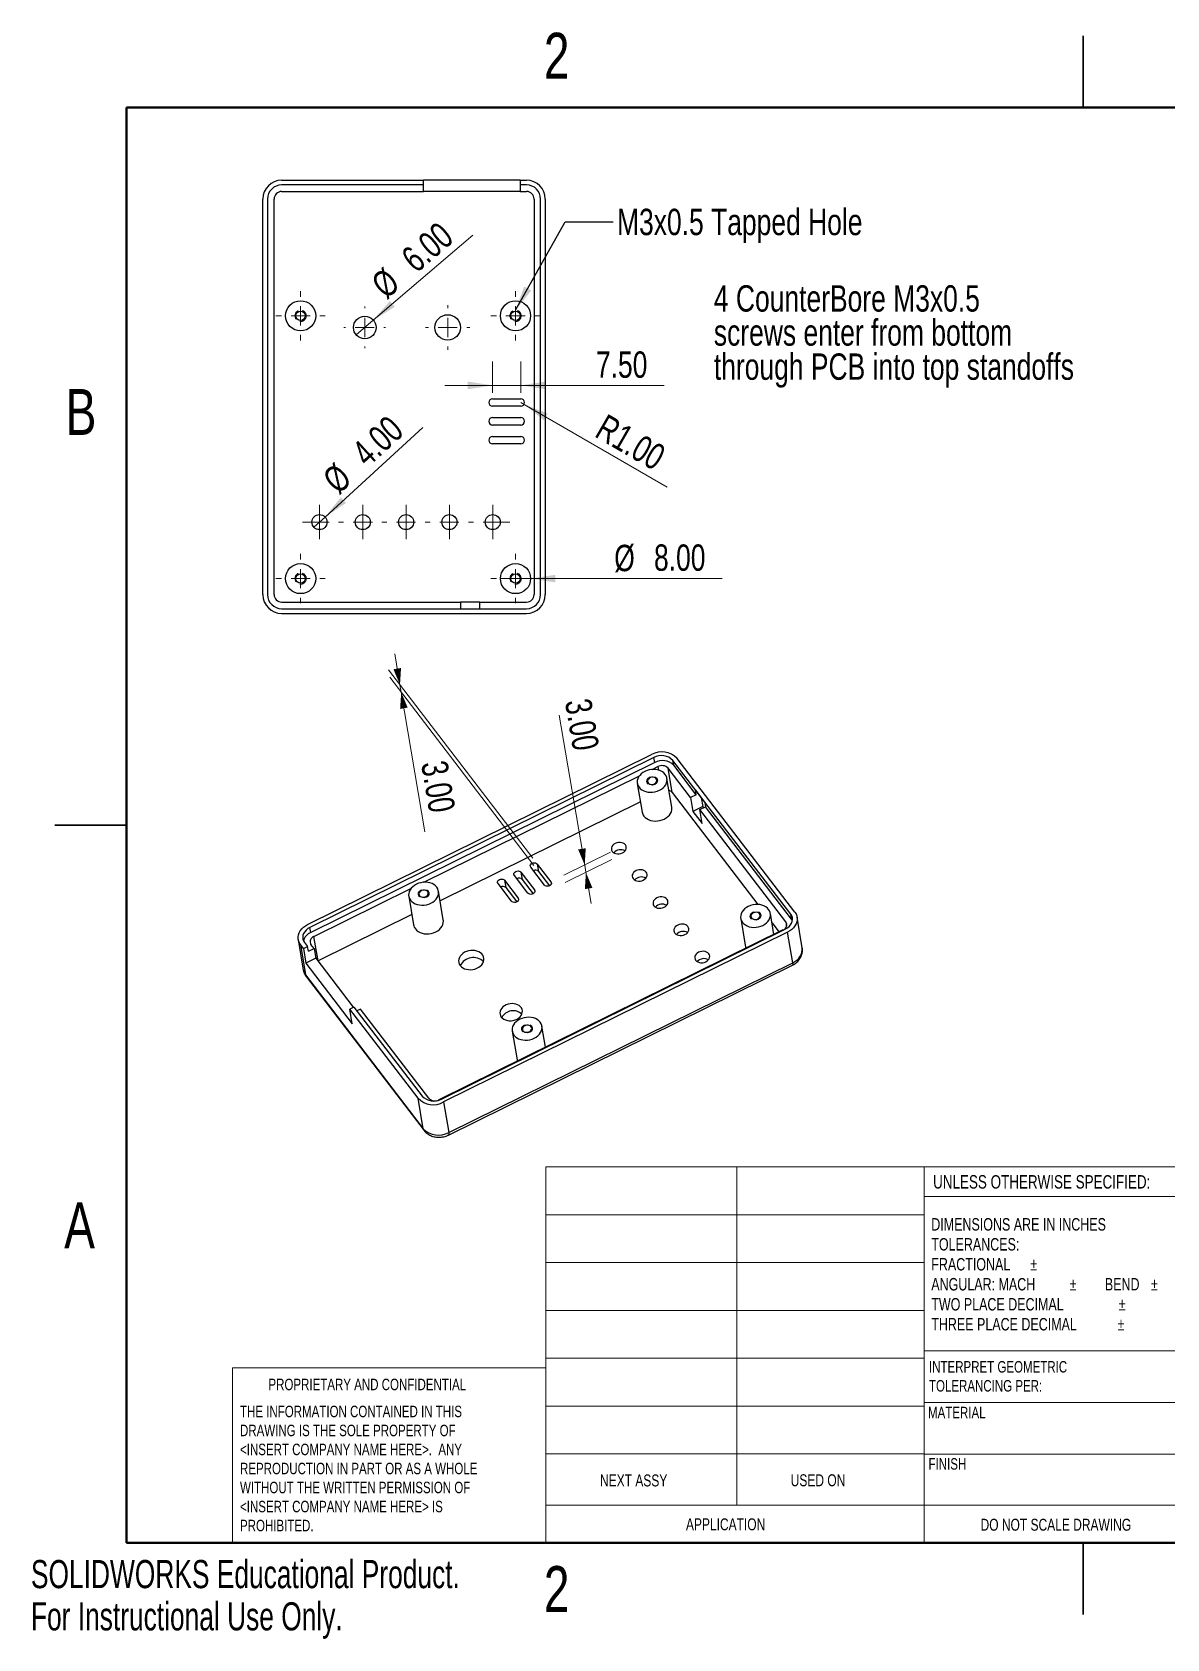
# Model space of a CAD drawing. Header units: millimetres. Extents: x 0 to 276, y 0 to 213.
# Drawn here: x 0.2 to 150.8, y 0 to 213.2 of the extents above; entities that cross this region are included whole.
import ezdxf

# ---------------------------------------------------------------- set-up
doc = ezdxf.new("R2010")
doc.units = ezdxf.units.MM
doc.linetypes.add('CENTERX2', pattern=[20.32, 12.7, -2.54, 2.54, -2.54])
doc.linetypes.add('HIDDEN', pattern=[1.905, 1.27, -0.635])
doc.styles.add('SLDTEXTSTYLE0', font='TXT', dxfattribs={"width": 0.75})
doc.styles.add('SLDTEXTSTYLE3', font='TXT', dxfattribs={"width": 0.7})
doc.dimstyles.new('SLDDIMSTYLE0', dxfattribs={"dimtxt": 3.5, "dimasz": 3.302, "dimexe": 0, "dimexo": 0.0625, "dimgap": 0.875, "dimtad": 1, "dimlfac": 2, "dimrnd": 1e-09, "dimzin": 4, "dimdsep": 46, "dimtxsty": 'SLDTEXTSTYLE0', "dimblk1": 'NONE', "dimsah": 1, "dimcen": 0, "dimadec": 0, "dimazin": 1, "dimtfac": 1, "dimtmove": 0, "dimatfit": 3, "dimldrblk": 'NONE', "dimfxl": 1, "dimfrac": 2, "dimtolj": 1, "dimtzin": 12, "dimarcsym": 0})
doc.dimstyles.new('SLDDIMSTYLE1', dxfattribs={"dimtxt": 3.5, "dimasz": 3.302, "dimexe": 0, "dimexo": 0.0625, "dimgap": 0.875, "dimtad": 1, "dimlfac": 2, "dimrnd": 1e-09, "dimzin": 4, "dimdsep": 46, "dimtxsty": 'SLDTEXTSTYLE0', "dimsah": 1, "dimcen": 0.09, "dimadec": 0, "dimazin": 1, "dimtfac": 1, "dimtmove": 0, "dimatfit": 0, "dimfxl": 1, "dimfrac": 2, "dimtolj": 1, "dimtzin": 12, "dimarcsym": 0})
doc.dimstyles.new('SLDDIMSTYLE2', dxfattribs={"dimtxt": 3.5, "dimasz": 3.302, "dimexe": 0, "dimexo": 0.0625, "dimgap": 0.875, "dimtad": 1, "dimlfac": 2, "dimrnd": 1e-09, "dimzin": 4, "dimdsep": 46, "dimtxsty": 'SLDTEXTSTYLE0', "dimsah": 1, "dimcen": 0, "dimadec": 0, "dimazin": 1, "dimtfac": 1, "dimtofl": 0, "dimtmove": 0, "dimatfit": 3, "dimfxl": 1, "dimfrac": 2, "dimtolj": 1, "dimtzin": 12, "dimarcsym": 0})
doc.dimstyles.new('SLDDIMSTYLE3', dxfattribs={"dimtxt": 0.18, "dimasz": 3.302, "dimexe": 0, "dimexo": 0.0625, "dimgap": 0, "dimtad": 0, "dimtih": 1, "dimtoh": 1, "dimdec": 0, "dimrnd": 1e-09, "dimzin": 0, "dimdsep": 46, "dimtxsty": 'Standard', "dimsah": 1, "dimcen": 0.09, "dimadec": 0, "dimazin": 0, "dimtfac": 3.302, "dimtdec": 0, "dimtofl": 0, "dimtmove": 0, "dimatfit": 3, "dimfxl": 1, "dimfrac": 2, "dimtolj": 1, "dimtzin": 0, "dimarcsym": 0})

# ---------------------------------------------------------------- blocks, each defined once
blk = doc.blocks.new('SW_NOTE_0')
at = {"color": 0, "linetype": 'Continuous', "lineweight": 0, "char_height": 3.5, "attachment_point": 1, "style": 'SLDTEXTSTYLE0'}
for s, insert in [('4 CounterBore M3x0.5', (0, 4.51)), ('screws enter from bottom', (0, -0.01)), ('through PCB into top standoffs', (0, -4.54))]:
    blk.add_mtext(s, dxfattribs=dict(at, insert=insert))
blk = doc.blocks.new('SW_NOTE_0_2')
at = {"color": 0, "linetype": 'Continuous', "lineweight": 0, "char_height": 1.524, "attachment_point": 1, "style": 'SLDTEXTSTYLE0'}
for s, insert in [('INTERPRET GEOMETRIC', (0, 1.96)), ('TOLERANCING PER:', (0, -0.56))]:
    blk.add_mtext(s, dxfattribs=dict(at, insert=insert))
blk = doc.blocks.new('SW_NOTE_0_3')
at = {"color": 0, "linetype": 'Continuous', "lineweight": 0, "char_height": 1.651, "attachment_point": 1, "style": 'SLDTEXTSTYLE0'}
for s, insert in [('DIMENSIONS ARE IN INCHES', (0, 2.13)), ('TOLERANCES:', (0, -0.52)), ('FRACTIONAL', (0, -3.17)), ('%%p', (13.15, -3.17)), ('ANGULAR: MACH', (0, -5.82)), ('%%p', (18.37, -5.82)), ('BEND', (23.04, -5.82)), ('%%p', (29.16, -5.82)), ('TWO PLACE DECIMAL', (0, -8.48)), ('%%p', (24.88, -8.48)), ('THREE PLACE DECIMAL', (0, -11.13)), ('%%p', (24.73, -11.13))]:
    blk.add_mtext(s, dxfattribs=dict(at, insert=insert))
blk = doc.blocks.new('SW_NOTE_0_4')
at = {"color": 0, "linetype": 'Continuous', "lineweight": 0, "char_height": 1.524, "attachment_point": 1, "style": 'SLDTEXTSTYLE0'}
for s, insert in [('THE INFORMATION CONTAINED IN THIS', (0, 1.96)), ('DRAWING IS THE SOLE PROPERTY OF', (0, -0.56)), ('<INSERT COMPANY NAME HERE>.  ANY', (0, -3.08)), ('REPRODUCTION IN PART OR AS A WHOLE', (0, -5.61)), ('WITHOUT THE WRITTEN PERMISSION OF', (0, -8.13)), ('<INSERT COMPANY NAME HERE> IS', (0, -10.66)), ('PROHIBITED.', (0, -13.18))]:
    blk.add_mtext(s, dxfattribs=dict(at, insert=insert))
blk = doc.blocks.new('_D')
at = {"color": 7, "linetype": 'Continuous', "lineweight": 0}
for q in [(62.33, 140.68), (91.76, 140.68)]:
    blk.add_line((66.33, 140.68), q, dxfattribs=at)
at = {"color": 7, "linetype": 'Continuous', "lineweight": 18}
blk.add_solid([(66.33, 140.68), (69.63, 140.17), (69.63, 141.18)], dxfattribs=at)
at = {"color": 7, "linetype": 'Continuous', "lineweight": 18, "char_height": 3.5, "attachment_point": 1, "style": 'SLDTEXTSTYLE0'}
for s, insert in [('%%c', (77.43, 145.16)), ('8.00', (82.71, 145.21))]:
    blk.add_mtext(s, dxfattribs=dict(at, insert=insert))
blk = doc.blocks.new('_None')
blk = doc.blocks.new('_D_1')
at = {"color": 7, "linetype": 'Continuous', "lineweight": 0}
for q in [(58.67, 186.24), (43.17, 173.04)]:
    blk.add_line((45.45, 174.98), q, dxfattribs=at)
at = {"color": 7, "linetype": 'Continuous', "lineweight": 18}
blk.add_solid([(45.45, 174.98), (48.3, 176.74), (47.64, 177.51)], dxfattribs=at)
at = {"color": 7, "linetype": 'Continuous', "lineweight": 18, "char_height": 3.5, "attachment_point": 1, "rotation": 40.4187, "style": 'SLDTEXTSTYLE0'}
for s, insert in [('6.00', (48.87, 183.79)), ('%%c', (44.88, 180.33))]:
    blk.add_mtext(s, dxfattribs=dict(at, insert=insert))
blk = doc.blocks.new('_D_2')
at = {"color": 7, "linetype": 'Continuous', "lineweight": 0}
for q in [(52.02, 160.73), (37.56, 147.5)]:
    blk.add_line((39.04, 148.85), q, dxfattribs=at)
at = {"color": 7, "linetype": 'Continuous', "lineweight": 18}
blk.add_solid([(39.04, 148.85), (41.82, 150.71), (41.13, 151.45)], dxfattribs=at)
at = {"color": 7, "linetype": 'Continuous', "lineweight": 18, "char_height": 3.5, "attachment_point": 1, "rotation": 42.4653, "style": 'SLDTEXTSTYLE0'}
for s, insert in [('4.00', (42.31, 157.93)), ('%%c', (38.45, 154.33))]:
    blk.add_mtext(s, dxfattribs=dict(at, insert=insert))
blk = doc.blocks.new('_D_3')
at = {"color": 7, "linetype": 'Continuous', "lineweight": 0}
for p, q in [((61.28, 165.32), (61.28, 169.5)), ((65.03, 165.32), (65.03, 169.5)), ((61.28, 166.32), (54.93, 166.32)), ((61.28, 166.32), (65.03, 166.32)), ((65.03, 166.32), (84.05, 166.32))]:
    blk.add_line(p, q, dxfattribs=at)
at = {"color": 7, "linetype": 'Continuous', "lineweight": 18}
for points in [[(61.28, 166.32), (57.98, 166.83), (57.98, 165.81)], [(65.03, 166.32), (68.33, 165.81), (68.33, 166.83)]]:
    blk.add_solid(points, dxfattribs=at)
at = {"color": 7, "linetype": 'Continuous', "lineweight": 18, "insert": (75, 170.83), "char_height": 3.5, "attachment_point": 1, "style": 'SLDTEXTSTYLE0'}
blk.add_mtext('7.50', dxfattribs=at)
blk = doc.blocks.new('_D_4')
at = {"color": 7, "linetype": 'Continuous', "lineweight": 0}
for q in [(65.03, 164.05), (84.47, 152.83)]:
    blk.add_line((65.47, 163.8), q, dxfattribs=at)
at = {"color": 7, "linetype": 'Continuous', "lineweight": 18}
blk.add_solid([(65.47, 163.8), (68.07, 161.71), (68.58, 162.59)], dxfattribs=at)
at = {"color": 7, "linetype": 'Continuous', "lineweight": 18, "insert": (76.42, 162.64), "char_height": 3.5, "attachment_point": 1, "rotation": 330, "style": 'SLDTEXTSTYLE0'}
blk.add_mtext('R1.00', dxfattribs=at)
blk = doc.blocks.new('SW_CENTERMARKSYMBOL_0')
at = {"color": 0, "linetype": 'Continuous', "lineweight": 18}
for p, q in [((0, 2.54), (0, 2.77)), ((-2.54, 0), (-2.77, 0)), ((0, 0), (-1.27, 0)), ((0, 0), (0, 1.27)), ((0, 0), (0, -1.27)), ((0, 0), (1.27, 0)), ((2.54, 0), (2.77, 0)), ((0, -2.54), (0, -2.77))]:
    blk.add_line(p, q, dxfattribs=at)
blk = doc.blocks.new('SW_CENTERMARKSYMBOL_1')
at = {"color": 0, "linetype": 'Continuous', "lineweight": 18}
for p, q in [((0, 2.54), (0, 2.9575)), ((-2.54, 0), (-2.9575, 0)), ((0, 0), (-1.27, 0)), ((0, 0), (0, 1.27)), ((0, 0), (0, -1.27)), ((0, 0), (1.27, 0)), ((2.54, 0), (2.9575, 0)), ((0, -2.54), (0, -2.9575))]:
    blk.add_line(p, q, dxfattribs=at)
blk = doc.blocks.new('SW_CENTERMARKSYMBOL_2')
at = {"color": 0, "linetype": 'Continuous', "lineweight": 18}
for p, q in [((-5.75, 1.27), (-5.75, 2.27)), ((0, 1.27), (0, 2.27)), ((5.75, 1.27), (5.75, 2.27)), ((11.5, 1.27), (11.5, 2.27)), ((17.25, 1.27), (17.25, 2.27)), ((-7.02, 0), (-8.02, 0)), ((-5.75, 0), (-7.02, 0)), ((-5.75, 0), (-5.75, 1.27)), ((-5.75, 0), (-5.75, -1.27)), ((-5.75, 0), (-4.48, 0)), ((0, 0), (-1.27, 0)), ((0, 0), (0, 1.27)), ((0, 0), (0, -1.27)), ((0, 0), (1.27, 0)), ((5.75, 0), (4.48, 0)), ((5.75, 0), (5.75, 1.27)), ((5.75, 0), (5.75, -1.27)), ((5.75, 0), (7.02, 0)), ((11.5, 0), (10.23, 0)), ((11.5, 0), (11.5, 1.27)), ((11.5, 0), (11.5, -1.27)), ((11.5, 0), (12.77, 0)), ((17.25, 0), (15.98, 0)), ((17.25, 0), (17.25, 1.27)), ((17.25, 0), (17.25, -1.27)), ((17.25, 0), (18.52, 0)), ((18.52, 0), (19.52, 0)), ((-5.75, -1.27), (-5.75, -2.27)), ((0, -1.27), (0, -2.27)), ((5.75, -1.27), (5.75, -2.27)), ((11.5, -1.27), (11.5, -2.27)), ((17.25, -1.27), (17.25, -2.27))]:
    blk.add_line(p, q, dxfattribs=at)
at = {"color": 0, "linetype": 'CENTERX2', "lineweight": 18}
for p, q in [((-3.21, 0), (-2.54, 0)), ((2.54, 0), (3.21, 0)), ((8.29, 0), (8.96, 0)), ((14.04, 0), (14.71, 0))]:
    blk.add_line(p, q, dxfattribs=at)
blk = doc.blocks.new('SW_CENTERMARKSYMBOL_3')
at = {"color": 0, "linetype": 'Continuous', "lineweight": 18}
for p, q in [((0, 2.54), (0, 3.27)), ((-2.54, 0), (-3.27, 0)), ((0, 0), (-1.27, 0)), ((0, 0), (0, 1.27)), ((0, 0), (0, -1.27)), ((0, 0), (1.27, 0)), ((2.54, 0), (3.27, 0)), ((0, -2.54), (0, -3.27))]:
    blk.add_line(p, q, dxfattribs=at)
blk = doc.blocks.new('SW_CENTERMARKSYMBOL_4')
at = {"color": 0, "linetype": 'Continuous', "lineweight": 18}
for p, q in [((0, 2.54), (0, 3.27)), ((-2.54, 0), (-3.27, 0)), ((0, 0), (-1.27, 0)), ((0, 0), (0, 1.27)), ((0, 0), (0, -1.27)), ((0, 0), (1.27, 0)), ((2.54, 0), (3.27, 0)), ((0, -2.54), (0, -3.27))]:
    blk.add_line(p, q, dxfattribs=at)
blk = doc.blocks.new('SW_CENTERMARKSYMBOL_5')
at = {"color": 0, "linetype": 'Continuous', "lineweight": 18}
for p, q in [((0, 2.54), (0, 3.27)), ((-2.54, 0), (-3.27, 0)), ((0, 0), (-1.27, 0)), ((0, 0), (0, 1.27)), ((0, 0), (0, -1.27)), ((0, 0), (1.27, 0)), ((2.54, 0), (3.27, 0)), ((0, -2.54), (0, -3.27))]:
    blk.add_line(p, q, dxfattribs=at)
blk = doc.blocks.new('SW_CENTERMARKSYMBOL_6')
at = {"color": 0, "linetype": 'Continuous', "lineweight": 18}
for p, q in [((0, 2.54), (0, 3.27)), ((-2.54, 0), (-3.27, 0)), ((0, 0), (-1.27, 0)), ((0, 0), (0, 1.27)), ((0, 0), (0, -1.27)), ((0, 0), (1.27, 0)), ((2.54, 0), (3.27, 0)), ((0, -2.54), (0, -3.27))]:
    blk.add_line(p, q, dxfattribs=at)
blk = doc.blocks.new('_D_7')
at = {"color": 7, "linetype": 'Continuous', "lineweight": 0}
for p, q in [((48.99, 126.58), (48.29, 130.71)), ((66.61, 103.58), (47.46, 128.58)), ((66.77, 102.61), (47.62, 127.61)), ((48.99, 126.58), (49.15, 125.61)), ((49.15, 125.61), (52.29, 107.05))]:
    blk.add_line(p, q, dxfattribs=at)
at = {"color": 7, "linetype": 'Continuous', "lineweight": 18}
for points in [[(48.99, 126.58), (49.13, 128.81), (48.12, 128.64)], [(49.15, 125.61), (49.01, 123.38), (50.01, 123.55)]]:
    blk.add_solid(points, dxfattribs=at)
at = {"color": 7, "linetype": 'Continuous', "lineweight": 18, "insert": (55.23, 116.73), "char_height": 3.5, "attachment_point": 1, "rotation": 279.5877, "style": 'SLDTEXTSTYLE0'}
blk.add_mtext('3.00', dxfattribs=at)
blk = doc.blocks.new('_D_8')
at = {"color": 7, "linetype": 'Continuous', "lineweight": 0}
for p, q in [((73.51, 102.66), (70.14, 122.56)), ((76.93, 104.35), (70.75, 101.3)), ((77.1, 103.38), (70.91, 100.32)), ((73.51, 102.66), (73.67, 101.69)), ((73.67, 101.69), (74.37, 97.57))]:
    blk.add_line(p, q, dxfattribs=at)
at = {"color": 7, "linetype": 'Continuous', "lineweight": 18}
for points in [[(73.51, 102.66), (73.65, 104.89), (72.64, 104.72)], [(73.67, 101.69), (73.53, 99.46), (74.53, 99.63)]]:
    blk.add_solid(points, dxfattribs=at)
at = {"color": 7, "linetype": 'Continuous', "lineweight": 18, "insert": (74.32, 124.96), "char_height": 3.5, "attachment_point": 1, "rotation": 279.5877, "style": 'SLDTEXTSTYLE0'}
blk.add_mtext('3.00', dxfattribs=at)

msp = doc.modelspace()

# ---------------------------------------------------------------- linework, layer by layer
at = {"color": 7, "linetype": 'Continuous', "lineweight": 25}
for p, q in [((139.7, 212.725), (139.7, 203.2)), ((139.7, 203.2), (139.7, 212.725)), ((33.282, 193.5504), (52.132, 193.5504)), ((52.132, 192.9254), (33.282, 192.9254)), ((33.282, 192.0504), (52.132, 192.0504)), ((52.132, 192.9254), (52.132, 193.5504)), ((64.932, 193.5504), (52.132, 193.5504)), ((52.132, 192.0504), (52.132, 192.9254)), ((64.932, 192.0504), (52.132, 192.0504)), ((64.932, 193.5504), (65.782, 193.5504)), ((64.932, 193.5504), (64.932, 192.9254)), ((65.782, 192.9254), (64.932, 192.9254)), ((64.932, 192.9254), (64.932, 192.0504)), ((64.932, 192.0504), (65.782, 192.0504)), ((30.782, 138.5504), (30.782, 191.0504)), ((31.407, 191.0504), (31.407, 138.5504)), ((32.282, 138.5504), (32.282, 191.0504)), ((66.782, 191.0504), (66.782, 138.5504)), ((67.657, 138.5504), (67.657, 191.0504)), ((68.282, 191.0504), (68.282, 138.5504)), ((61.282, 164.5504), (65.032, 164.5504)), ((65.032, 163.5504), (61.282, 163.5504)), ((61.282, 162.0504), (65.032, 162.0504)), ((65.032, 161.0504), (61.282, 161.0504)), ((61.282, 159.5504), (65.032, 159.5504)), ((65.032, 158.5504), (61.282, 158.5504)), ((33.282, 137.5504), (57.0257, 137.5504)), ((33.282, 136.6754), (65.782, 136.6754)), ((57.0257, 137.5504), (57.0257, 136.6754)), ((59.5757, 137.5504), (57.0257, 137.5504)), ((59.5757, 137.5504), (65.782, 137.5504)), ((59.5757, 136.6754), (59.5757, 137.5504)), ((33.282, 136.0504), (65.782, 136.0504)), ((36.7328, 94.7654), (82.3918, 117.3082)), ((82.6926, 116.9156), (37.0336, 94.3727)), ((82.8022, 116.2667), (37.1432, 93.7239)), ((82.4744, 115.3473), (83.2233, 115.7171)), ((82.8022, 116.2667), (82.6926, 116.9156)), ((85.1223, 112.274), (84.5743, 115.5183)), ((87.5611, 111.6197), (84.5743, 115.5183)), ((100.8668, 96.1272), (85.2256, 116.5429)), ((85.3352, 115.894), (85.2256, 116.5429)), ((88.3221, 111.9954), (85.3352, 115.894)), ((101.4103, 96.3956), (85.7692, 116.8112)), ((52.1412, 100.3711), (80.768, 114.5048)), ((80.4879, 113.4981), (81.1318, 109.6861)), ((85.0759, 110.3523), (84.432, 114.1644)), ((80.9005, 111.0554), (54.3117, 97.9279)), ((85.1223, 112.274), (96.4949, 97.4298)), ((88.3221, 111.9954), (87.5611, 111.6197)), ((87.5611, 111.6197), (87.8735, 109.7704)), ((88.3221, 111.9954), (88.2235, 112.5794)), ((88.2235, 112.5794), (89.4507, 110.9775)), ((88.9789, 111.5933), (89.178, 110.4145)), ((89.4507, 110.9775), (89.5493, 110.3935)), ((89.178, 110.4145), (87.8735, 109.7704)), ((87.8735, 109.7704), (89.1007, 108.1686)), ((88.7884, 110.0178), (89.5493, 110.3935)), ((100.2154, 95.1026), (88.7884, 110.0178)), ((89.1007, 108.1686), (88.7884, 110.0178)), ((89.178, 110.4145), (89.2916, 110.2663)), ((100.9764, 95.4783), (89.5493, 110.3935)), ((3.175, 107.95), (12.7, 107.95)), ((12.7, 107.95), (3.175, 107.95)), ((67.2196, 102.7857), (69.0244, 100.4301)), ((67.2196, 102.7857), (67.384, 101.8124)), ((62.8711, 100.6388), (64.6759, 98.2831)), ((62.8711, 100.6388), (63.0355, 99.6655)), ((65.9804, 98.9272), (64.1757, 101.2829)), ((65.0454, 101.7122), (66.8501, 99.3566)), ((65.0454, 101.7122), (65.2098, 100.7389)), ((65.2098, 100.7389), (66.6689, 98.8344)), ((68.1547, 100.0007), (66.3499, 102.3563)), ((67.384, 101.8124), (68.8431, 99.9079)), ((37.5643, 93.1742), (50.4347, 99.5286)), ((50.1546, 98.522), (50.7986, 94.7099)), ((54.7427, 95.3761), (54.0988, 99.1882)), ((63.8062, 97.8537), (62.0014, 100.2094)), ((63.0355, 99.6655), (64.4947, 97.7609)), ((50.5673, 96.0792), (38.1123, 89.9299)), ((98.6326, 93.4554), (98.1616, 96.2438)), ((100.9764, 95.4783), (100.8668, 96.1272)), ((37.1432, 93.7239), (37.0336, 94.3727)), ((99.827, 94.045), (54.1679, 71.5022)), ((54.4795, 71.6014), (100.1385, 94.1443)), ((94.2174, 95.5776), (94.8614, 91.7655)), ((98.376, 94.9745), (99.2909, 93.7804)), ((101.0888, 95.3013), (100.9764, 95.4783)), ((102.3862, 91.6831), (101.7012, 95.7385)), ((35.4709, 92.7785), (36.1559, 88.7231)), ((36.1708, 91.5875), (35.7617, 92.1214)), ((35.7617, 92.1214), (36.4467, 88.0661)), ((36.1708, 91.5875), (36.7143, 91.8559)), ((36.3053, 92.3898), (36.7143, 91.8559)), ((36.8239, 91.207), (36.7143, 91.8559)), ((37.5849, 91.5827), (37.1758, 92.1167)), ((38.1123, 89.9299), (37.5643, 93.1742)), ((100.4393, 93.7516), (54.7802, 71.2088)), ((101.1243, 89.6963), (100.4393, 93.7516)), ((36.1708, 91.5875), (36.4996, 89.6409)), ((37.8041, 90.285), (36.4996, 89.6409)), ((36.4996, 89.6409), (42.6598, 81.6003)), ((36.8239, 91.207), (37.5849, 91.5827)), ((37.5849, 91.5827), (37.8041, 90.285)), ((37.8041, 90.285), (42.792, 83.7745)), ((38.1123, 89.9299), (38.0863, 89.9167)), ((55.4653, 67.1534), (101.1243, 89.6963)), ((36.4467, 88.0661), (52.0879, 67.6504)), ((36.5416, 87.8426), (52.1827, 67.4269)), ((55.4171, 66.8178), (101.0761, 89.3606)), ((42.8745, 83.8152), (42.331, 83.5469)), ((51.4028, 71.7058), (42.331, 83.5469)), ((42.6598, 81.6003), (42.331, 83.5469)), ((42.8745, 83.8152), (51.9464, 71.9741)), ((43.7451, 83.5421), (43.2653, 83.3052)), ((52.817, 71.701), (43.7451, 83.5421)), ((68.2993, 78.4792), (67.8283, 81.2676)), ((63.8842, 80.6014), (64.5281, 76.7893)), ((52.0879, 67.6504), (51.4028, 71.7058)), ((54.7802, 71.2088), (55.4653, 67.1534)), ((139.7, 3.175), (139.7, 12.7)), ((139.7, 12.7), (139.7, 3.175))]:
    msp.add_line(p, q, dxfattribs=at)
at = {"color": 7, "linetype": 'Continuous', "lineweight": 50}
for p, q in [((12.7, 12.7), (12.7, 203.2)), ((12.7, 203.2), (266.7, 203.2)), ((266.7, 12.7), (12.7, 12.7))]:
    msp.add_line(p, q, dxfattribs=at)
at = {"color": 8, "linetype": 'Continuous', "lineweight": 25}
for p, q in [((83.2233, 115.7171), (83.2997, 115.265)), ((69.0244, 100.4301), (69.0708, 100.1554)), ((64.6759, 98.2831), (64.7223, 98.0085)), ((66.8501, 99.3566), (66.8965, 99.0819)), ((100.2154, 95.1026), (100.3082, 94.5533))]:
    msp.add_line(p, q, dxfattribs=at)
at = {"color": 7, "linetype": 'Continuous', "lineweight": 18}
for p, q in [((68.3541, 62.5944), (266.7, 62.5944)), ((68.3541, 12.7), (68.3541, 62.5944)), ((93.7028, 62.5944), (93.7028, 17.6854)), ((118.5737, 12.7), (118.5737, 62.5944)), ((153.5481, 58.6742), (118.5737, 58.6742)), ((68.3541, 56.2444), (118.5737, 56.2444)), ((68.3541, 49.8944), (118.5737, 49.8944)), ((68.3541, 43.5444), (118.5737, 43.5444)), ((68.3541, 37.1944), (118.5737, 37.1944)), ((118.5737, 38.1946), (153.6626, 38.1946)), ((26.769, 12.7), (26.769, 35.9244)), ((68.3541, 35.9244), (26.769, 35.9244)), ((68.3541, 30.8444), (118.5737, 30.8444)), ((118.5737, 31.3366), (153.6626, 31.3366)), ((68.3541, 24.4944), (118.5737, 24.4944)), ((118.5737, 24.4786), (153.5481, 24.4786)), ((68.3541, 17.6854), (153.5481, 17.6854))]:
    msp.add_line(p, q, dxfattribs=at)
at = {"color": 7, "linetype": 'Continuous', "lineweight": 25, "flags": 128}
for points in [[(84.1993, 114.69), (84.0274, 114.876), (83.8168, 115.0362), (83.5728, 115.1668), (83.3014, 115.2645), (83.0093, 115.3269), (82.7036, 115.3524), (82.392, 115.3406), (82.082, 115.2915), (81.7814, 115.2065), (81.4974, 115.0876), (81.2372, 114.9378), (81.007, 114.7607), (80.8127, 114.5608), (80.6589, 114.3429), (80.5494, 114.1124), (80.487, 113.875), (80.4732, 113.6365), (80.5083, 113.4028), (80.5914, 113.1796), (80.7206, 112.9725), (80.8926, 112.7865), (81.1031, 112.6263), (81.3471, 112.4957), (81.6185, 112.398), (81.9106, 112.3356), (82.2163, 112.3101), (82.5279, 112.322), (82.8379, 112.371), (83.1385, 112.456), (83.4225, 112.5749), (83.6827, 112.7247), (83.9129, 112.9018), (84.1072, 113.1017), (84.261, 113.3196), (84.3705, 113.5501), (84.4329, 113.7876), (84.4467, 114.0261), (84.4117, 114.2598), (84.3285, 114.4829), (84.1993, 114.69)], [(83.0035, 114.0996), (82.8968, 114.1994), (82.7546, 114.2693), (82.5886, 114.3037), (82.4121, 114.2999), (82.2396, 114.2581), (82.0849, 114.1817), (81.9605, 114.0769), (81.8767, 113.9522), (81.8401, 113.8178), (81.8537, 113.6844), (81.9164, 113.5629), (82.0232, 113.4632), (82.1653, 113.3932), (82.3313, 113.3588), (82.5078, 113.3626), (82.6803, 113.4045), (82.835, 113.4808), (82.9594, 113.5856), (83.0432, 113.7103), (83.0798, 113.8448), (83.0662, 113.9781), (83.0035, 114.0996)], [(81.3645, 109.1604), (81.5365, 108.9745), (81.7471, 108.8142), (81.991, 108.6836), (82.2624, 108.586), (82.5546, 108.5236), (82.8602, 108.498), (83.1718, 108.5099), (83.4818, 108.559), (83.7825, 108.644), (84.0664, 108.7628), (84.3267, 108.9127), (84.5568, 109.0897), (84.7512, 109.2897), (84.905, 109.5076), (85.0144, 109.7381), (85.0768, 109.9755), (85.0907, 110.214), (85.0759, 110.3523)], [(77.1687, 104.4673), (77.2976, 104.3383), (77.4636, 104.2373), (77.6585, 104.1693), (77.8724, 104.1379), (78.0946, 104.1444), (78.3141, 104.1887), (78.5196, 104.2685), (78.7011, 104.3798), (78.8493, 104.517), (78.9569, 104.6733), (79.0184, 104.8408), (79.0308, 105.011), (78.9934, 105.1755), (78.9081, 105.3261), (78.7792, 105.4551), (78.6131, 105.5561), (78.4183, 105.6241), (78.2044, 105.6555), (77.9821, 105.649), (77.7627, 105.6047), (77.5571, 105.5249), (77.3757, 105.4136), (77.2274, 105.2764), (77.1199, 105.1201), (77.0584, 104.9527), (77.046, 104.7824), (77.0834, 104.6179), (77.1687, 104.4673)], [(66.3499, 102.3563), (66.2968, 102.4639), (66.2915, 102.5819), (66.3345, 102.6989), (66.4215, 102.8034), (66.5441, 102.8851), (66.6903, 102.9361), (66.8457, 102.9513), (66.9951, 102.9293), (67.124, 102.8723), (67.2196, 102.7857)], [(53.8661, 99.7139), (53.6941, 99.8998), (53.4835, 100.0601), (53.2395, 100.1906), (52.9681, 100.2883), (52.676, 100.3507), (52.3704, 100.3763), (52.0588, 100.3644), (51.7488, 100.3153), (51.4481, 100.2303), (51.1642, 100.1114), (50.9039, 99.9616), (50.6738, 99.7846), (50.4794, 99.5846), (50.3256, 99.3667), (50.2162, 99.1362), (50.1538, 98.8988), (50.1399, 98.6603), (50.175, 98.4266), (50.2582, 98.2034), (50.3873, 97.9963), (50.5593, 97.8103), (50.7699, 97.6501), (51.0139, 97.5195), (51.2853, 97.4219), (51.5774, 97.3595), (51.883, 97.3339), (52.1947, 97.3458), (52.5046, 97.3948), (52.8053, 97.4799), (53.0892, 97.5987), (53.3495, 97.7485), (53.5796, 97.9256), (53.774, 98.1255), (53.9278, 98.3434), (54.0373, 98.574), (54.0997, 98.8114), (54.1135, 99.0499), (54.0784, 99.2836), (53.9953, 99.5067), (53.8661, 99.7139)], [(62.0014, 100.2094), (61.9484, 100.3169), (61.9431, 100.435), (61.986, 100.552), (62.0731, 100.6564), (62.1957, 100.7382), (62.3418, 100.7891), (62.4972, 100.8044), (62.6466, 100.7824), (62.7755, 100.7253), (62.8711, 100.6388)], [(64.1757, 101.2829), (64.1226, 101.3904), (64.1173, 101.5085), (64.1603, 101.6255), (64.2473, 101.7299), (64.3699, 101.8116), (64.516, 101.8626), (64.6715, 101.8778), (64.8209, 101.8559), (64.9497, 101.7988), (65.0454, 101.7122)], [(69.0244, 100.4301), (69.0774, 100.3225), (69.0828, 100.2044), (69.0398, 100.0874), (68.9527, 99.983), (68.8301, 99.9013), (68.684, 99.8503), (68.5286, 99.8351), (68.3792, 99.8571), (68.2503, 99.9141), (68.1547, 100.0007)], [(79.936, 100.8553), (80.0649, 100.7263), (80.2309, 100.6253), (80.4258, 100.5573), (80.6397, 100.5259), (80.8619, 100.5324), (81.0813, 100.5767), (81.2869, 100.6565), (81.4684, 100.7678), (81.6166, 100.905), (81.7242, 101.0613), (81.7857, 101.2287), (81.798, 101.399), (81.7606, 101.5635), (81.6754, 101.7141), (81.5465, 101.8431), (81.3804, 101.9441), (81.1856, 102.0121), (80.9716, 102.0435), (80.7494, 102.037), (80.53, 101.9927), (80.3244, 101.9129), (80.1429, 101.8016), (79.9947, 101.6644), (79.8871, 101.5081), (79.8256, 101.3406), (79.8133, 101.1704), (79.8507, 101.0059), (79.936, 100.8553)], [(52.6703, 99.1234), (52.5635, 99.2232), (52.4214, 99.2931), (52.2553, 99.3275), (52.0789, 99.3237), (51.9063, 99.2819), (51.7516, 99.2055), (51.6273, 99.1007), (51.5434, 98.976), (51.5068, 98.8416), (51.5204, 98.7082), (51.5832, 98.5867), (51.6899, 98.487), (51.8321, 98.4171), (51.9981, 98.3826), (52.1745, 98.3865), (52.3471, 98.4283), (52.5018, 98.5047), (52.6261, 98.6094), (52.71, 98.7341), (52.7466, 98.8686), (52.733, 99.002), (52.6703, 99.1234)], [(64.6759, 98.2831), (64.729, 98.1755), (64.7343, 98.0575), (64.6913, 97.9405), (64.6043, 97.836), (64.4817, 97.7543), (64.3355, 97.7034), (64.1801, 97.6881), (64.0307, 97.7101), (63.9018, 97.7672), (63.8062, 97.8537)], [(66.8501, 99.3566), (66.9032, 99.249), (66.9085, 99.131), (66.8655, 99.014), (66.7785, 98.9095), (66.6559, 98.8278), (66.5098, 98.7768), (66.3544, 98.7616), (66.2049, 98.7836), (66.0761, 98.8406), (65.9804, 98.9272)], [(82.7032, 97.2433), (82.8321, 97.1143), (82.9982, 97.0133), (83.193, 96.9453), (83.407, 96.9138), (83.6292, 96.9204), (83.8486, 96.9647), (84.0542, 97.0445), (84.2357, 97.1558), (84.3839, 97.293), (84.4915, 97.4493), (84.553, 97.6167), (84.5653, 97.787), (84.5279, 97.9515), (84.4426, 98.1021), (84.3137, 98.2311), (84.1477, 98.3321), (83.9528, 98.4001), (83.7389, 98.4315), (83.5167, 98.425), (83.2973, 98.3807), (83.0917, 98.3009), (82.9102, 98.1896), (82.762, 98.0524), (82.6544, 97.8961), (82.5929, 97.7286), (82.5806, 97.5584), (82.618, 97.3939), (82.7032, 97.2433)], [(97.9289, 96.7695), (97.7569, 96.9554), (97.5463, 97.1157), (97.3023, 97.2462), (97.0309, 97.3439), (96.7388, 97.4063), (96.4332, 97.4319), (96.1216, 97.42), (95.8116, 97.3709), (95.5109, 97.2859), (95.227, 97.167), (94.9667, 97.0172), (94.7366, 96.8402), (94.5422, 96.6402), (94.3884, 96.4223), (94.279, 96.1918), (94.2165, 95.9544), (94.2027, 95.7159), (94.2378, 95.4822), (94.321, 95.259), (94.4501, 95.0519), (94.6221, 94.8659), (94.8327, 94.7057), (95.0767, 94.5751), (95.3481, 94.4775), (95.6402, 94.4151), (95.9458, 94.3895), (96.2575, 94.4014), (96.5674, 94.4505), (96.8681, 94.5355), (97.152, 94.6543), (97.4123, 94.8041), (97.6424, 94.9812), (97.8368, 95.1811), (97.9906, 95.3991), (98.1001, 95.6296), (98.1625, 95.867), (98.1763, 96.1055), (98.1412, 96.3392), (98.0581, 96.5624), (97.9289, 96.7695)], [(96.7331, 96.1791), (96.6263, 96.2788), (96.4842, 96.3487), (96.3181, 96.3831), (96.1417, 96.3793), (95.9691, 96.3375), (95.8144, 96.2611), (95.6901, 96.1563), (95.6062, 96.0317), (95.5696, 95.8972), (95.5832, 95.7638), (95.6459, 95.6423), (95.7527, 95.5426), (95.8949, 95.4727), (96.0609, 95.4382), (96.2373, 95.4421), (96.4099, 95.4839), (96.5646, 95.5603), (96.6889, 95.665), (96.7728, 95.7897), (96.8094, 95.9242), (96.7958, 96.0576), (96.7331, 96.1791)], [(100.1385, 94.1443), (100.4079, 94.302), (100.6418, 94.4906), (100.8329, 94.7046), (100.9755, 94.9373), (101.0653, 95.1817), (101.0995, 95.4304), (101.0771, 95.6758), (100.9987, 95.9104), (100.8668, 96.1272)], [(101.4103, 96.3956), (101.5594, 96.1611), (101.6612, 95.9096), (101.7137, 95.6462), (101.7157, 95.3761), (101.6672, 95.1049), (101.5692, 94.8382), (101.4237, 94.5813), (101.2337, 94.3395), (101.0031, 94.1177), (100.7364, 93.9204), (100.4393, 93.7516)], [(35.7617, 92.1214), (35.6126, 92.3559), (35.5108, 92.6074), (35.4584, 92.8708), (35.4564, 93.1409), (35.5049, 93.4121), (35.6028, 93.6788), (35.7483, 93.9357), (35.9383, 94.1775), (36.169, 94.3993), (36.4356, 94.5966), (36.7328, 94.7654)], [(37.0336, 94.3727), (36.7641, 94.215), (36.5303, 94.0263), (36.3391, 93.8124), (36.1965, 93.5797), (36.1067, 93.3353), (36.0725, 93.0866), (36.095, 92.8412), (36.1733, 92.6066), (36.3053, 92.3898)], [(51.0312, 94.1842), (51.2032, 93.9983), (51.4138, 93.838), (51.6578, 93.7075), (51.9292, 93.6098), (52.2213, 93.5474), (52.5269, 93.5218), (52.8386, 93.5337), (53.1486, 93.5828), (53.4492, 93.6678), (53.7332, 93.7867), (53.9934, 93.9365), (54.2236, 94.1135), (54.4179, 94.3135), (54.5717, 94.5314), (54.6812, 94.7619), (54.7436, 94.9993), (54.7574, 95.2378), (54.7427, 95.3761)], [(85.4705, 93.6313), (85.5994, 93.5023), (85.7655, 93.4013), (85.9603, 93.3333), (86.1742, 93.3018), (86.3965, 93.3084), (86.6159, 93.3527), (86.8215, 93.4325), (87.0029, 93.5438), (87.1512, 93.681), (87.2587, 93.8373), (87.3202, 94.0047), (87.3326, 94.175), (87.2952, 94.3395), (87.2099, 94.4901), (87.081, 94.6191), (86.915, 94.7201), (86.7201, 94.7881), (86.5062, 94.8195), (86.284, 94.813), (86.0645, 94.7687), (85.859, 94.6889), (85.6775, 94.5776), (85.5293, 94.4403), (85.4217, 94.2841), (85.3602, 94.1166), (85.3478, 93.9464), (85.3852, 93.7818), (85.4705, 93.6313)], [(94.8614, 91.7655), (94.8817, 91.6701), (94.8985, 91.6118)], [(56.9806, 89.3235), (57.139, 89.1547), (57.335, 89.0117), (57.5631, 88.8985), (57.8166, 88.8184), (58.0883, 88.7736), (58.3703, 88.7655), (58.6546, 88.7943), (58.9329, 88.8591), (59.1973, 88.9582), (59.4402, 89.0886), (59.6545, 89.2467), (59.8341, 89.4277), (59.9739, 89.6267), (60.0697, 89.8377), (60.1189, 90.0548), (60.1201, 90.2717), (60.0731, 90.4822), (59.9794, 90.6801), (59.8417, 90.8599), (59.6638, 91.0164), (59.451, 91.145), (59.2094, 91.242), (58.9458, 91.3047), (58.668, 91.3312), (58.3838, 91.3208), (58.1014, 91.2738), (57.8291, 91.1916), (57.5745, 91.0764), (57.3451, 90.9317), (57.1474, 90.7615), (56.9872, 90.5708), (56.869, 90.3651), (56.7962, 90.1502), (56.7709, 89.9325), (56.7939, 89.718), (56.8645, 89.513), (56.9806, 89.3235)], [(88.2378, 90.0193), (88.3667, 89.8903), (88.5327, 89.7893), (88.7276, 89.7213), (88.9415, 89.6898), (89.1638, 89.6964), (89.3832, 89.7407), (89.5888, 89.8205), (89.7702, 89.9318), (89.9184, 90.069), (90.026, 90.2253), (90.0875, 90.3927), (90.0999, 90.563), (90.0625, 90.7275), (89.9772, 90.8781), (89.8483, 91.0071), (89.6823, 91.1081), (89.4874, 91.176), (89.2735, 91.2075), (89.0512, 91.201), (88.8318, 91.1567), (88.6262, 91.0769), (88.4448, 90.9656), (88.2965, 90.8283), (88.189, 90.6721), (88.1275, 90.5046), (88.1151, 90.3344), (88.1525, 90.1698), (88.2378, 90.0193)], [(62.4427, 82.4874), (62.5925, 82.3295), (62.7795, 82.1974), (62.9976, 82.0953), (63.2398, 82.0265), (63.4982, 81.9933), (63.7647, 81.9966), (64.0307, 82.0363), (64.2875, 82.1113), (64.5269, 82.2191), (64.7413, 82.3562), (64.9237, 82.5182), (65.0684, 82.7), (65.1705, 82.8956), (65.2269, 83.0988), (65.2358, 83.303), (65.1968, 83.5017), (65.1112, 83.6886), (64.9818, 83.8575), (64.8127, 84.0031), (64.6093, 84.1207), (64.3783, 84.2064), (64.1269, 84.2577), (63.8634, 84.2727), (63.5961, 84.2511), (63.3337, 84.1935), (63.0846, 84.1017), (62.8567, 83.9788), (62.6575, 83.8286), (62.4933, 83.6561), (62.3694, 83.4666), (62.2898, 83.2664), (62.2571, 83.0619), (62.2722, 82.8596), (62.3347, 82.666), (62.4427, 82.4874)], [(67.5957, 81.7933), (67.4237, 81.9792), (67.2131, 82.1395), (66.9691, 82.27), (66.6977, 82.3677), (66.4056, 82.4301), (66.0999, 82.4557), (65.7883, 82.4438), (65.4783, 82.3947), (65.1777, 82.3097), (64.8937, 82.1909), (64.6335, 82.041), (64.4033, 81.864), (64.209, 81.664), (64.0552, 81.4461), (63.9457, 81.2156), (63.8833, 80.9782), (63.8695, 80.7397), (63.9046, 80.506), (63.9877, 80.2828), (64.1169, 80.0757), (64.2889, 79.8898), (64.4994, 79.7295), (64.7434, 79.599), (65.0148, 79.5013), (65.3069, 79.4389), (65.6126, 79.4133), (65.9242, 79.4252), (66.2342, 79.4743), (66.5348, 79.5593), (66.8188, 79.6782), (67.079, 79.828), (67.3092, 80.005), (67.5036, 80.205), (67.6574, 80.4229), (67.7668, 80.6534), (67.8292, 80.8908), (67.8431, 81.1293), (67.808, 81.363), (67.7248, 81.5862), (67.5957, 81.7933)], [(66.3998, 81.2029), (66.2931, 81.3026), (66.1509, 81.3725), (65.9849, 81.407), (65.8085, 81.4031), (65.6359, 81.3613), (65.4812, 81.2849), (65.3569, 81.1802), (65.273, 81.0555), (65.2364, 80.921), (65.25, 80.7876), (65.3127, 80.6661), (65.4195, 80.5664), (65.5616, 80.4965), (65.7276, 80.462), (65.9041, 80.4659), (66.0766, 80.5077), (66.2313, 80.5841), (66.3557, 80.6889), (66.4395, 80.8135), (66.4762, 80.948), (66.4625, 81.0814), (66.3998, 81.2029)], [(64.5281, 76.7893), (64.5485, 76.6939), (64.5653, 76.6356)]]:
    msp.add_lwpolyline(points, dxfattribs=at)
at = {"color": 7, "linetype": 'HIDDEN', "lineweight": 18, "flags": 128}
for points in [[(83.1122, 114.1533), (83.2007, 113.9485), (83.1764, 113.7258), (83.043, 113.5192), (82.8209, 113.3601), (82.5438, 113.2728), (82.254, 113.2704), (81.9955, 113.3534), (81.8077, 113.5092), (81.7192, 113.714), (81.7435, 113.9367), (81.8769, 114.1433), (82.099, 114.3024), (82.3761, 114.3898), (82.666, 114.3921), (82.9244, 114.3091), (83.1122, 114.1533)], [(52.779, 99.1771), (52.8675, 98.9723), (52.8432, 98.7497), (52.7098, 98.543), (52.4877, 98.3839), (52.2106, 98.2966), (51.9207, 98.2942), (51.6622, 98.3773), (51.4744, 98.533), (51.386, 98.7378), (51.4103, 98.9605), (51.5436, 99.1671), (51.7658, 99.3262), (52.0429, 99.4136), (52.3327, 99.4159), (52.5912, 99.3329), (52.779, 99.1771)], [(96.8418, 96.2327), (96.9303, 96.0279), (96.906, 95.8053), (96.7726, 95.5987), (96.5505, 95.4396), (96.2734, 95.3522), (95.9835, 95.3498), (95.725, 95.4329), (95.5372, 95.5886), (95.4488, 95.7935), (95.473, 96.0161), (95.6064, 96.2227), (95.8286, 96.3818), (96.1056, 96.4692), (96.3955, 96.4715), (96.654, 96.3885), (96.8418, 96.2327)], [(66.5085, 81.2565), (66.597, 81.0517), (66.5727, 80.8291), (66.4394, 80.6225), (66.2172, 80.4634), (65.9401, 80.376), (65.6503, 80.3736), (65.3918, 80.4567), (65.204, 80.6125), (65.1155, 80.8173), (65.1398, 81.0399), (65.2732, 81.2465), (65.4953, 81.4056), (65.7724, 81.493), (66.0623, 81.4954), (66.3208, 81.4123), (66.5085, 81.2565)]]:
    msp.add_lwpolyline(points, dxfattribs=at)
at = {"color": 8, "linetype": 'Continuous', "lineweight": 25, "flags": 128}
for points in [[(101.1243, 89.6963), (101.1395, 89.5531), (101.1309, 89.4456), (101.099, 89.378), (101.0761, 89.3606)], [(36.5416, 87.8426), (36.4943, 87.9181), (36.4467, 88.0661)], [(52.1832, 67.4263), (52.1355, 67.5024), (52.0879, 67.6504)], [(55.4653, 67.1534), (55.4804, 67.0103), (55.4719, 66.9028), (55.44, 66.8351), (55.4169, 66.8177)]]:
    msp.add_lwpolyline(points, dxfattribs=at)
at = {"color": 7, "linetype": 'Continuous', "lineweight": 25}
for centre, radius in [((35.8007, 175.5535), 2), ((64.3287, 175.5535), 2), ((35.8007, 175.5535), 0.625), ((44.3112, 174.0094), 1.5), ((55.3217, 174.0094), 1.6875), ((64.3287, 175.5535), 0.625), ((38.3008, 148.1755), 1), ((44.0508, 148.1755), 1), ((49.8008, 148.1755), 1), ((55.5508, 148.1755), 1), ((61.3008, 148.1755), 1), ((35.8007, 140.6755), 2), ((35.8007, 140.6755), 0.625), ((64.3287, 140.6755), 2), ((64.3287, 140.6755), 0.625)]:
    msp.add_circle(centre, radius, dxfattribs=at)
at = {"color": 7, "linetype": 'HIDDEN', "lineweight": 18}
for centre in [(35.8007, 175.5535), (64.3287, 175.5535), (35.8007, 140.6755), (64.3287, 140.6755)]:
    msp.add_circle(centre, 0.75, dxfattribs=at)
at = {"color": 7, "linetype": 'Continuous', "lineweight": 25}
for centre, radius, start, end in [((33.282, 191.0504), 2.5, 90, 180), ((33.282, 191.0504), 1.875, 90, 180), ((33.282, 191.0504), 1, 90, 180), ((65.782, 191.0504), 2.5, 0, 90), ((65.782, 191.0504), 1.875, 0, 90), ((65.782, 191.0504), 1, 0, 90), ((61.282, 164.0504), 0.5, 90, 270), ((65.032, 164.0504), 0.5, 270, 90), ((61.282, 161.5504), 0.5, 90, 270), ((65.032, 161.5504), 0.5, 270, 90), ((61.282, 159.0504), 0.5, 90, 270), ((65.032, 159.0504), 0.5, 270, 90), ((33.282, 138.5504), 2.5, 180, 270), ((33.282, 138.5504), 1.875, 180, 270), ((33.282, 138.5504), 1, 180, 270), ((65.782, 138.5504), 1.875, 270, 0), ((65.782, 138.5504), 2.5, 270, 0), ((65.782, 138.5504), 1, 270, 0), ((83.7618, 114.8936), 2.7762, 43.689744, 119.568814), ((83.7148, 115.0691), 2.1106, 44.289685, 118.968873), ((83.8244, 114.4202), 2.1106, 44.289685, 118.968873), ((83.769, 114.7356), 1.123, 44.185055, 119.073503), ((84.4571, 111.7269), 0.8612, 39.437224, 73.315652), ((82.2962, 109.8871), 1.1816, 189.797091, 217.953935), ((78.2771, 103.4834), 1.2057, 60.802232, 138.373116), ((64.8057, 100.3413), 0.5669, 44.540337, 120.109662), ((66.9799, 101.4148), 0.5669, 44.540337, 120.109662), ((81.0444, 99.8714), 1.2057, 60.802232, 138.373116), ((62.6315, 99.2678), 0.5669, 44.540337, 120.109662), ((83.8117, 96.2594), 1.2057, 60.802232, 138.373116), ((51.9629, 94.911), 1.1816, 189.797091, 217.953935), ((86.579, 92.6474), 1.2057, 60.802232, 138.373116), ((99.6113, 94.7244), 0.7128, 287.614756, 32.049915), ((37.7639, 92.2453), 1.6036, 112.772526, 168.434309), ((37.78, 92.4949), 0.7128, 107.614756, 212.049915), ((58.7126, 88.4828), 1.9012, 44.711858, 154.46349), ((89.3462, 89.0354), 1.2057, 60.802232, 138.373116), ((64.003, 81.6172), 1.7049, 47.272737, 151.902611), ((53.4103, 73.6234), 2.7762, 223.689744, 299.568814), ((53.4572, 73.4479), 2.1106, 224.289685, 298.968873), ((53.6223, 72.4837), 1.123, 224.185055, 299.073503), ((54.1051, 69.6349), 2.8298, 224.53128, 298.727278)]:
    msp.add_arc(centre, radius, start, end, dxfattribs=at)
at = {"color": 8, "linetype": 'Continuous', "lineweight": 25}
for centre, radius, start, end in [((100.4432, 91.523), 1.9496, 290.447272, 4.71017), ((37.6147, 88.9759), 1.4806, 189.831634, 217.919392)]:
    msp.add_arc(centre, radius, start, end, dxfattribs=at)
at = {"color": 7, "linetype": 'Continuous', "lineweight": 25}
for points, knots in [([(101.0761, 89.3606), (101.1395, 89.3938), (101.3016, 89.4786), (101.543, 89.6454), (101.7894, 89.8648), (102.0012, 90.1132), (102.1731, 90.3843), (102.3009, 90.6718), (102.3837, 90.9688), (102.4174, 91.2679), (102.4163, 91.5069), (102.3892, 91.6414), (102.3815, 91.6796)], [0, 0, 0, 0, 0.07331551, 0.18735284, 0.30187778, 0.41584297, 0.52851222, 0.63928607, 0.74785183, 0.85420918, 0.95860595, 1, 1, 1, 1]), ([(36.1605, 88.7266), (36.1696, 88.6695), (36.1935, 88.5176), (36.279, 88.2824), (36.3978, 88.043), (36.4975, 87.904), (36.5416, 87.8426)], [0, 0, 0, 0, 0.17837069, 0.47383848, 0.76749752, 1, 1, 1, 1]), ([(52.1827, 67.4269), (52.2332, 67.3654), (52.3452, 67.229), (52.5513, 67.0451), (52.7956, 66.876), (53.0653, 66.7371), (53.3565, 66.6302), (53.6653, 66.5575), (53.9866, 66.5209), (54.3147, 66.5215), (54.6442, 66.5597), (54.9689, 66.636), (55.2263, 66.7275), (55.3717, 66.7963), (55.4171, 66.8178)], [0, 0, 0, 0, 0.06890777, 0.15296268, 0.23785205, 0.32411506, 0.41180816, 0.50081209, 0.59088667, 0.681776, 0.77329995, 0.86538463, 0.95803738, 1, 1, 1, 1])]:
    msp.add_open_spline(points, degree=3, knots=knots, dxfattribs=at)

# ---------------------------------------------------------------- block references
at = {"color": 7, "linetype": 'Continuous', "lineweight": 0}
for name, p in [('SW_NOTE_0', (90.6535, 175.1001)), ('SW_CENTERMARKSYMBOL_5', (35.8007, 175.5535)), ('SW_CENTERMARKSYMBOL_6', (64.3287, 175.5535)), ('SW_CENTERMARKSYMBOL_0', (44.3112, 174.0094)), ('SW_CENTERMARKSYMBOL_1', (55.3217, 174.0094)), ('SW_CENTERMARKSYMBOL_2', (44.0508, 148.1755)), ('SW_CENTERMARKSYMBOL_4', (35.8007, 140.6755)), ('SW_CENTERMARKSYMBOL_3', (64.3287, 140.6755)), ('SW_NOTE_0_3', (119.5173, 53.6662)), ('SW_NOTE_0_2', (119.2089, 34.8636)), ('SW_NOTE_0_4', (27.7544, 28.9376))]:
    msp.add_blockref(name, p, dxfattribs=at)

# ---------------------------------------------------------------- texts
at = {"color": 7, "linetype": 'Continuous', "lineweight": 0, "style": 'SLDTEXTSTYLE0'}
for s, insert, char_height, attachment_point in [('2', (69.7886, 213.1127), 6.096, 2), ('M3x0.5 Tapped Hole', (77.7991, 189.7599), 3.5, 1), ('B', (6.6534, 165.8377), 6.096, 2), ('UNLESS OTHERWISE SPECIFIED:', (119.758, 61.499), 1.778, 1), ('A', (6.4566, 57.8877), 6.096, 2), ('PROPRIETARY AND CONFIDENTIAL', (31.5296, 34.4829), 1.524, 1), ('MATERIAL', (119.0802, 30.753), 1.524, 1), ('FINISH', (119.1497, 23.9382), 1.524, 1), ('NEXT ASSY', (75.5415, 21.7713), 1.5875, 1), ('USED ON', (100.8541, 21.7976), 1.5875, 1), ('APPLICATION', (86.9496, 15.9496), 1.5875, 1), ('DO NOT SCALE DRAWING', (136.0537, 15.8946), 1.5875, 2), ('2', (69.7886, 9.6127), 6.096, 2)]:
    msp.add_mtext(s, dxfattribs=dict(at, insert=insert, char_height=char_height, attachment_point=attachment_point))
at = {"color": 7, "linetype": 'Continuous', "char_height": 3.73507, "attachment_point": 1, "style": 'SLDTEXTSTYLE3'}
for s, insert in [('SOLIDWORKS Educational Product.', (0, 10.4174)), ('For Instructional Use Only.', (0, 4.8148))]:
    msp.add_mtext(s, dxfattribs=dict(at, insert=insert))

# ---------------------------------------------------------------- dimensions: what is measured, and where the dimension line sits
at = {"color": 7, "linetype": 'Continuous', "lineweight": 18}
for p1, p2, picture, middle in [((43.1692, 173.0369), (45.4532, 174.982), '_D_1', (53.4563, 181.7976)), ((37.5631, 147.5003), (39.0384, 148.8506), '_D_2', (46.9704, 156.1101)), ((62.3287, 140.6755), (66.3287, 140.6755), '_D', (84.7836, 140.6755))]:
    dim = msp.add_diameter_dim_2p(p1=p1, p2=p2, dimstyle='SLDDIMSTYLE0', dxfattribs=at)
    dim.commit()
    dim.dimension.update_dxf_attribs({"geometry": picture, "text_midpoint": middle, "dimtype": 163})
dim = msp.add_linear_dim(base=(65.032, 166.3223), p1=(61.282, 164.0504), p2=(65.032, 164.0504), dimstyle='SLDDIMSTYLE1', dxfattribs=at)
dim.commit()
dim.dimension.update_dxf_attribs({"geometry": '_D_3', "text_midpoint": (79.5239, 166.3223), "dimtype": 160})
dim = msp.add_radius_dim(center=(65.032, 164.0504), mpoint=(65.465, 163.8004), dimstyle='SLDDIMSTYLE2', dxfattribs=at)
dim.commit()
dim.dimension.update_dxf_attribs({"geometry": '_D_4', "text_midpoint": (79.5239, 155.6836), "dimtype": 164})
for base, p1, p2, picture, middle in [((49.1508, 125.6115), (67.2196, 102.7857), (67.384, 101.8124), '_D_7', (51.5325, 111.5111)), ((73.671, 101.6859), (78.0384, 104.8967), (78.2028, 103.9234), '_D_8', (70.6208, 119.743))]:
    dim = msp.add_linear_dim(base=base, p1=p1, p2=p2, angle=279.587674, dimstyle='SLDDIMSTYLE1', dxfattribs=at)
    dim.commit()
    dim.dimension.update_dxf_attribs({"geometry": picture, "text_midpoint": middle, "dimtype": 160})

# ---------------------------------------------------------------- leaders
at = {"color": 7, "linetype": 'Continuous', "lineweight": 0}
msp.add_leader([(64.3287, 176.3035), (70.934, 188.0138), (77.284, 188.0138)], dimstyle='SLDDIMSTYLE3', dxfattribs=at)

doc.saveas('drawing.dxf')
